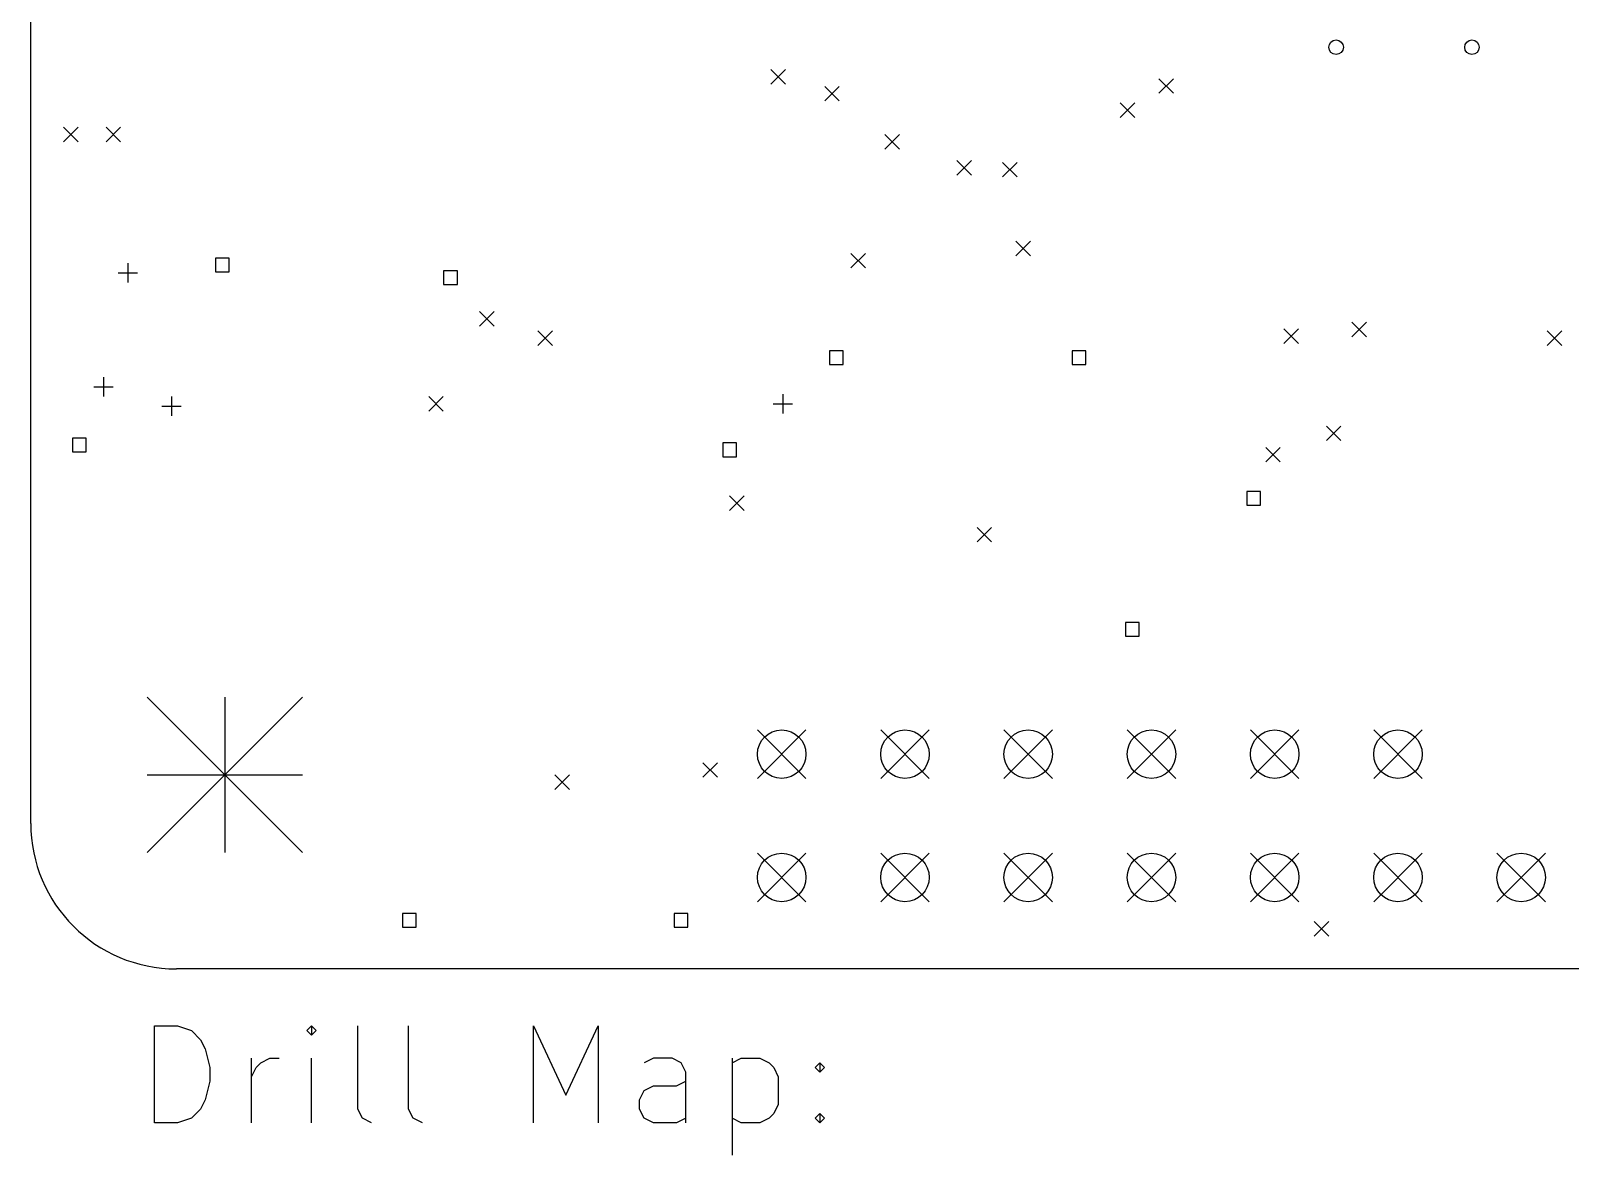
# Model space of a CAD drawing. Extents: x 48.1 to 118.3, y -115.2 to -22.5.
# Drawn here: x 50.2 to 81.92, y -91.84 to -68.66 of the extents above; entities that cross this region are included whole.
import ezdxf

# ---------------------------------------------------------------- set-up
doc = ezdxf.new("R2010")
doc.units = 0
doc.layers.add('BLACK', color=7, linetype='CONTINUOUS')

msp = doc.modelspace()

# ---------------------------------------------------------------- linework, layer by layer
at = {"layer": 'BLACK', "linetype": 'CONTINUOUS'}
for p, q in [((50.2, -85), (50.2, -25.5)), ((65.45, -69.460002), (65.75, -69.760002)), ((65.75, -69.460002), (65.45, -69.760002)), ((73.45, -69.65), (73.75, -69.95)), ((73.75, -69.65), (73.45, -69.95)), ((66.561557, -69.806948), (66.861557, -70.106948)), ((66.861557, -69.806948), (66.561557, -70.106948)), ((72.65, -70.15), (72.95, -70.45)), ((72.95, -70.15), (72.65, -70.45)), ((50.875, -70.65), (51.175, -70.95)), ((51.175, -70.65), (50.875, -70.95)), ((51.75, -70.65), (52.05, -70.95)), ((52.05, -70.65), (51.75, -70.95)), ((67.8, -70.8), (68.1, -71.1)), ((68.1, -70.8), (67.8, -71.1)), ((69.28329, -71.336441), (69.58329, -71.636441)), ((69.58329, -71.336441), (69.28329, -71.636441)), ((70.227786, -71.375), (70.527786, -71.675)), ((70.527786, -71.375), (70.227786, -71.675)), ((67.1, -73.25), (67.4, -73.55)), ((67.4, -73.25), (67.1, -73.55)), ((70.5, -73), (70.8, -73.3)), ((70.8, -73), (70.5, -73.3)), ((52.2, -73.45), (52.2, -73.85)), ((54.291423, -73.348577), (54.008577, -73.348577)), ((54.008577, -73.348577), (54.008577, -73.631423)), ((54.291423, -73.631423), (54.291423, -73.348577)), ((52, -73.65), (52.4, -73.65)), ((54.008577, -73.631423), (54.291423, -73.631423)), ((58.991423, -73.608577), (58.708577, -73.608577)), ((58.708577, -73.608577), (58.708577, -73.891423)), ((58.708577, -73.891423), (58.991423, -73.891423)), ((58.991423, -73.891423), (58.991423, -73.608577)), ((59.45, -74.45), (59.75, -74.75)), ((59.75, -74.45), (59.45, -74.75)), ((60.65, -74.85), (60.95, -75.15)), ((60.95, -74.85), (60.65, -75.15)), ((76.025, -74.805352), (76.325, -75.105352)), ((76.325, -74.805352), (76.025, -75.105352)), ((77.425, -74.668138), (77.725, -74.968138)), ((77.725, -74.668138), (77.425, -74.968138)), ((81.45, -74.85), (81.75, -75.15)), ((81.75, -74.85), (81.45, -75.15)), ((66.941423, -75.258577), (66.658577, -75.258577)), ((66.658577, -75.258577), (66.658577, -75.541423)), ((66.941423, -75.541423), (66.941423, -75.258577)), ((71.941423, -75.258577), (71.658577, -75.258577)), ((71.658577, -75.258577), (71.658577, -75.541423)), ((71.941423, -75.541423), (71.941423, -75.258577)), ((51.7, -75.8), (51.7, -76.2)), ((66.658577, -75.541423), (66.941423, -75.541423)), ((71.658577, -75.541423), (71.941423, -75.541423)), ((51.5, -76), (51.9, -76)), ((52.9, -76.4), (53.3, -76.4)), ((53.1, -76.2), (53.1, -76.6)), ((58.4, -76.2), (58.7, -76.5)), ((58.7, -76.2), (58.4, -76.5)), ((65.5, -76.35), (65.9, -76.35)), ((65.7, -76.15), (65.7, -76.55)), ((51.341423, -77.058577), (51.058577, -77.058577)), ((51.058577, -77.058577), (51.058577, -77.341423)), ((51.341423, -77.341423), (51.341423, -77.058577)), ((76.900005, -76.810045), (77.200005, -77.110045)), ((77.200005, -76.810045), (76.900005, -77.110045)), ((51.058577, -77.341423), (51.341423, -77.341423)), ((64.741423, -77.158577), (64.458577, -77.158577)), ((64.458577, -77.158577), (64.458577, -77.441423)), ((64.741423, -77.441423), (64.741423, -77.158577)), ((75.650002, -77.25), (75.950002, -77.55)), ((75.950002, -77.25), (75.650002, -77.55)), ((64.458577, -77.441423), (64.741423, -77.441423)), ((64.6, -78.25), (64.9, -78.55)), ((64.9, -78.25), (64.6, -78.55)), ((75.541423, -78.158577), (75.258577, -78.158577)), ((75.258577, -78.158577), (75.258577, -78.441423)), ((75.541423, -78.441423), (75.541423, -78.158577)), ((75.258577, -78.441423), (75.541423, -78.441423)), ((69.7, -78.9), (70, -79.2)), ((70, -78.9), (69.7, -79.2)), ((73.041423, -80.858577), (72.758577, -80.858577)), ((72.758577, -80.858577), (72.758577, -81.141423)), ((73.041423, -81.141423), (73.041423, -80.858577)), ((72.758577, -81.141423), (73.041423, -81.141423)), ((52.6, -82.4), (55.8, -85.6)), ((55.8, -82.4), (52.6, -85.6)), ((54.2, -82.4), (54.2, -85.6)), ((65.175, -83.075), (66.175, -84.075)), ((66.175, -83.075), (65.175, -84.075)), ((67.715, -83.075), (68.715, -84.075)), ((68.715, -83.075), (67.715, -84.075)), ((70.255, -83.075), (71.255, -84.075)), ((71.255, -83.075), (70.255, -84.075)), ((72.795, -83.075), (73.795, -84.075)), ((73.795, -83.075), (72.795, -84.075)), ((75.335, -83.075), (76.335, -84.075)), ((76.335, -83.075), (75.335, -84.075)), ((77.875, -83.075), (78.875, -84.075)), ((78.875, -83.075), (77.875, -84.075)), ((64.05, -83.75), (64.35, -84.05)), ((64.35, -83.75), (64.05, -84.05)), ((52.6, -84), (55.8, -84)), ((61, -84), (61.3, -84.3)), ((61.3, -84), (61, -84.3)), ((65.175, -85.615), (66.175, -86.615)), ((66.175, -85.615), (65.175, -86.615)), ((67.715, -85.615), (68.715, -86.615)), ((68.715, -85.615), (67.715, -86.615)), ((70.255, -85.615), (71.255, -86.615)), ((71.255, -85.615), (70.255, -86.615)), ((72.795, -85.615), (73.795, -86.615)), ((73.795, -85.615), (72.795, -86.615)), ((75.335, -85.615), (76.335, -86.615)), ((76.335, -85.615), (75.335, -86.615)), ((77.875, -85.615), (78.875, -86.615)), ((78.875, -85.615), (77.875, -86.615)), ((80.415, -85.615), (81.415, -86.615)), ((81.415, -85.615), (80.415, -86.615)), ((58.141423, -86.858577), (57.858577, -86.858577)), ((57.858577, -86.858577), (57.858577, -87.141423)), ((58.141423, -87.141423), (58.141423, -86.858577)), ((63.741423, -86.858577), (63.458577, -86.858577)), ((63.458577, -86.858577), (63.458577, -87.141423)), ((63.741423, -87.141423), (63.741423, -86.858577)), ((57.858577, -87.141423), (58.141423, -87.141423)), ((63.458577, -87.141423), (63.741423, -87.141423)), ((76.65, -87.025), (76.95, -87.325)), ((76.95, -87.025), (76.65, -87.325)), ((100.7, -88), (53.2, -88)), ((52.747768, -91.174838), (52.747768, -89.174838)), ((52.747768, -89.174838), (53.223958, -89.174838)), ((53.223958, -89.174838), (53.509673, -89.270076)), ((53.509673, -89.270076), (53.700149, -89.460552)), ((53.700149, -89.460552), (53.795387, -89.651028)), ((55.985863, -89.174838), (55.890625, -89.270076)), ((55.890625, -89.270076), (55.985863, -89.365314)), ((56.081101, -89.270076), (55.985863, -89.174838)), ((55.985863, -89.174838), (55.985863, -89.365314)), ((55.985863, -89.365314), (56.081101, -89.270076)), ((56.938244, -90.889123), (56.938244, -89.174838)), ((57.985863, -90.889123), (57.985863, -89.174838)), ((60.557292, -91.174838), (60.557292, -89.174838)), ((60.557292, -89.174838), (61.223959, -90.603409)), ((61.223959, -90.603409), (61.890625, -89.174838)), ((61.890625, -89.174838), (61.890625, -91.174838)), ((53.795387, -89.651028), (53.890625, -90.03198)), ((53.890625, -90.03198), (53.890625, -90.317695)), ((54.747768, -91.174838), (54.747768, -89.841504)), ((54.747768, -90.222457), (54.843006, -90.03198)), ((54.843006, -90.03198), (54.938244, -89.936742)), ((54.938244, -89.936742), (55.12872, -89.841504)), ((55.12872, -89.841504), (55.319197, -89.841504)), ((55.985863, -91.174838), (55.985863, -89.841504)), ((63.033482, -89.841504), (62.843006, -89.936742)), ((63.414435, -89.841504), (63.033482, -89.841504)), ((63.604911, -89.936742), (63.414435, -89.841504)), ((63.700149, -90.127219), (63.604911, -89.936742)), ((64.65253, -89.841504), (64.65253, -91.841504)), ((64.65253, -89.936742), (64.843006, -89.841504)), ((64.843006, -89.841504), (65.223959, -89.841504)), ((65.223959, -89.841504), (65.414435, -89.936742)), ((65.414435, -89.936742), (65.509673, -90.03198)), ((65.509673, -90.03198), (65.604911, -90.222457)), ((66.366816, -90.03198), (66.462054, -89.936742)), ((66.462054, -90.127219), (66.366816, -90.03198)), ((66.462054, -89.936742), (66.557292, -90.03198)), ((66.462054, -89.936742), (66.462054, -90.127219)), ((66.557292, -90.03198), (66.462054, -90.127219)), ((53.890625, -90.317695), (53.795387, -90.698647)), ((62.843006, -90.508171), (63.033482, -90.412933)), ((63.033482, -90.412933), (63.509673, -90.412933)), ((63.509673, -90.412933), (63.700149, -90.317695)), ((63.700149, -91.174838), (63.700149, -90.127219)), ((65.604911, -90.222457), (65.604911, -90.793885)), ((53.795387, -90.698647), (53.700149, -90.889123)), ((62.747768, -90.698647), (62.843006, -90.508171)), ((62.747768, -90.889123), (62.747768, -90.698647)), ((53.700149, -90.889123), (53.509673, -91.0796)), ((57.033482, -91.0796), (56.938244, -90.889123)), ((58.081101, -91.0796), (57.985863, -90.889123)), ((62.843006, -91.0796), (62.747768, -90.889123)), ((65.509673, -90.984361), (65.414435, -91.0796)), ((65.604911, -90.793885), (65.509673, -90.984361)), ((66.366816, -91.0796), (66.462054, -90.984361)), ((66.462054, -90.984361), (66.557292, -91.0796)), ((66.462054, -90.984361), (66.462054, -91.174838)), ((53.223958, -91.174838), (52.747768, -91.174838)), ((53.509673, -91.0796), (53.223958, -91.174838)), ((57.223958, -91.174838), (57.033482, -91.0796)), ((58.271577, -91.174838), (58.081101, -91.0796)), ((63.033482, -91.174838), (62.843006, -91.0796)), ((63.509673, -91.174838), (63.033482, -91.174838)), ((63.700149, -91.0796), (63.509673, -91.174838)), ((64.843006, -91.174838), (64.65253, -91.0796)), ((65.223959, -91.174838), (64.843006, -91.174838)), ((65.414435, -91.0796), (65.223959, -91.174838)), ((66.462054, -91.174838), (66.366816, -91.0796)), ((66.557292, -91.0796), (66.462054, -91.174838))]:
    msp.add_line(p, q, dxfattribs=at)
at = {"layer": 'BLACK'}
for centre, radius in [((77.1, -69), 0.15), ((79.9, -69), 0.15), ((65.675, -83.575), 0.5), ((68.215, -83.575), 0.5), ((70.755, -83.575), 0.5), ((73.295, -83.575), 0.5), ((75.835, -83.575), 0.5), ((78.375, -83.575), 0.5), ((65.675, -86.115), 0.5), ((68.215, -86.115), 0.5), ((70.755, -86.115), 0.5), ((73.295, -86.115), 0.5), ((75.835, -86.115), 0.5), ((78.375, -86.115), 0.5), ((80.915, -86.115), 0.5)]:
    msp.add_circle(centre, radius, dxfattribs=at)
msp.add_arc((53.2, -85), 3, -180, -90, dxfattribs=at)

doc.saveas('drawing.dxf')
